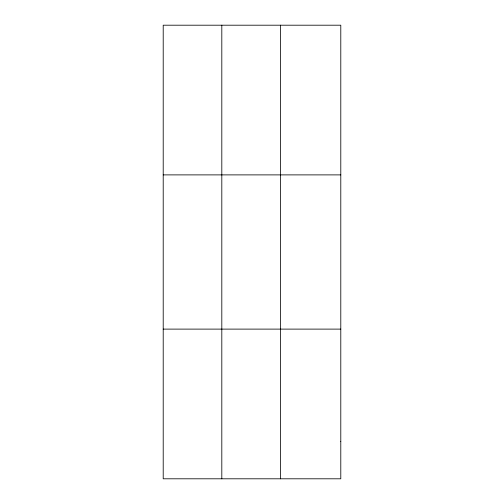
<?xml version="1.0" encoding="UTF-8"?>
<svg xmlns="http://www.w3.org/2000/svg" width="504" height="504" viewBox="0 0 504 504"><rect width="100%" height="100%" fill="white"/><g stroke="black" fill="none" stroke-linecap="round" stroke-linejoin="round"><path stroke-width="0.76" d="M221.81 25.2L221.81 478.8M280.413 25.2L280.413 478.8M163.208 174.888L340.792 174.888M163.208 329.112L340.792 329.112M340.792 441.378L340.792 478.8L163.208 478.8L163.208 25.2L340.792 25.2L340.792 441.378"/></g></svg>
